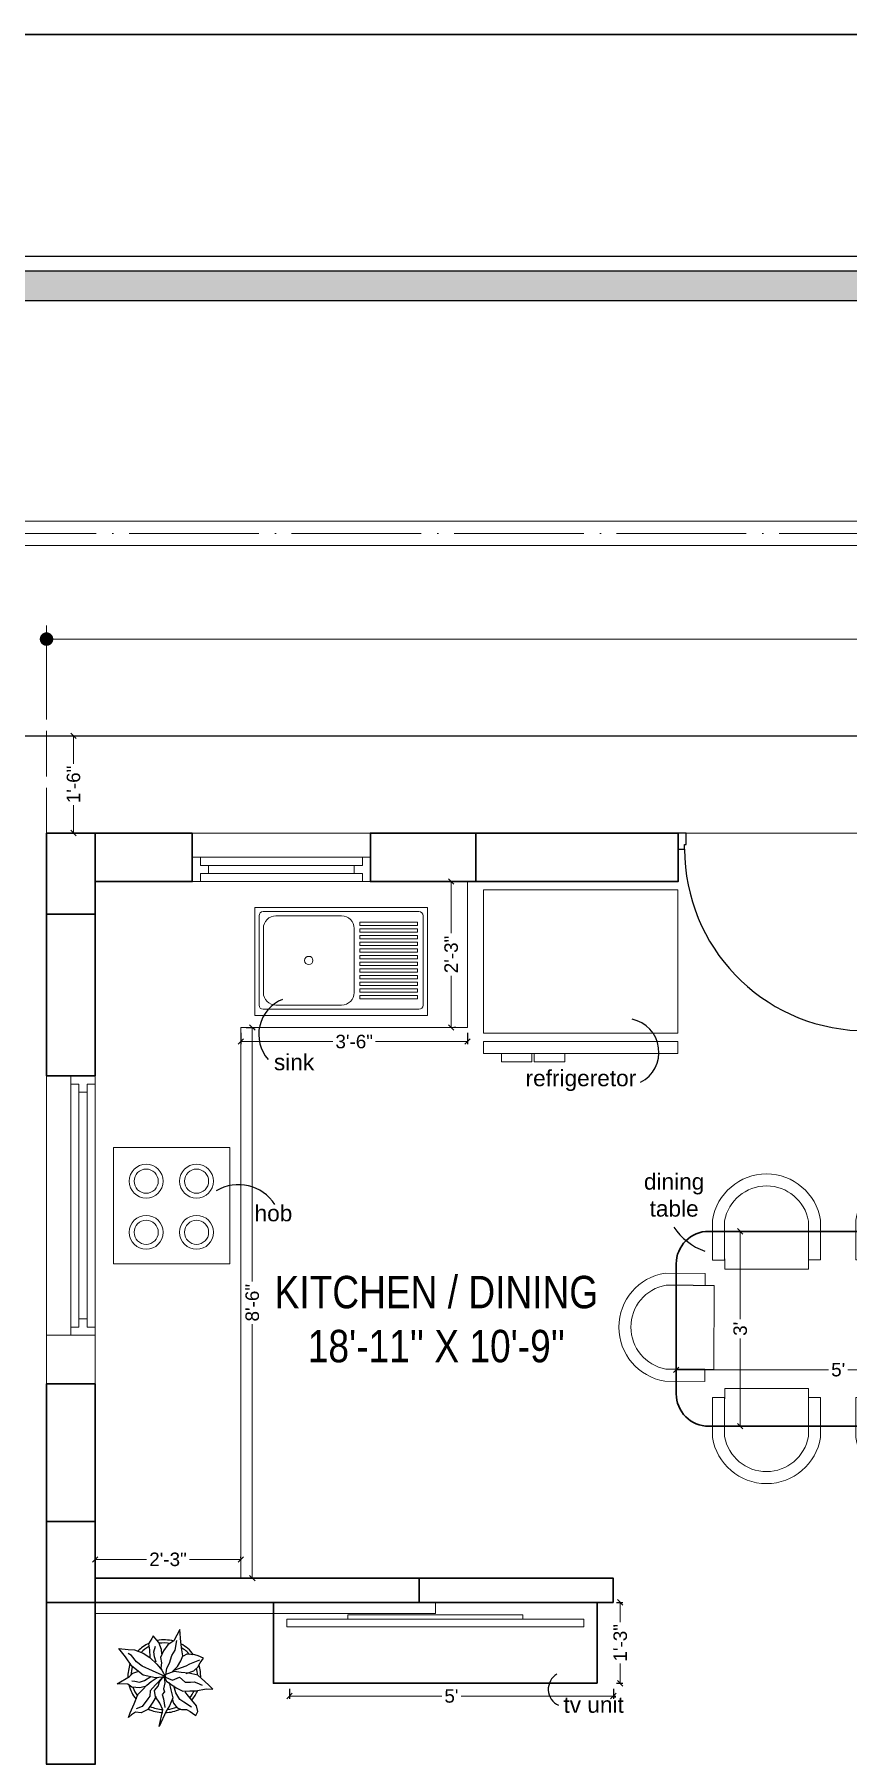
# Model space of a CAD drawing. Header units: millimetres. Extents: x 56222 to 154462, y -172610 to -121287.
# Drawn here: x 152030.9 to 152181.6, y -171600.9 to -171282.1 of the extents above; entities that cross this region are included whole.
import ezdxf

# ---------------------------------------------------------------- set-up
doc = ezdxf.new("R2010")
doc.units = ezdxf.units.MM
doc.header["$MEASUREMENT"] = 0
doc.header["$PDMODE"] = 35
doc.linetypes.add('ACAD_ISO02W100', pattern=[15, 12, -3])
doc.linetypes.add('ACAD_ISO04W100', pattern=[30, 24, -3, 0, -3])
doc.layers.get('Defpoints').update_dxf_attribs({"color": 220})
for name, color, linetype in [('AR DOOR', 40, 'Continuous'), ('AR ELE-5', 134, 'Continuous'), ('GROUND FLOOR  ( Text )', 251, 'Continuous'), ('str coll', 6, 'Continuous')]:
    doc.layers.add(name, color=color, linetype=linetype)
for name, color, linetype, lineweight in [('CENTERLINE ( COLUMN ) ~ DIM', 7, 'Continuous', 9), ('COLUMN', 1, 'Continuous', 30), ('dim05', 1, 'Continuous', 13), ('FURNITURE', 34, 'Continuous', 9), ('GROUND FLOOR', 7, 'Continuous', 9), ('GROUND FLOOR  ( PLINE )', 251, 'Continuous', 30), ('GROUND FLOOR ( DW_RAIL )', 7, 'Continuous', 9), ('Labelling', 1, 'Continuous', 25), ('NAME PLATE', 7, 'Continuous', 25), ('wall', 7, 'Continuous', 30)]:
    doc.layers.add(name, color=color, linetype=linetype, lineweight=lineweight)
doc.layers.add('XX~SLAB ( PLINE )', color=251, linetype='Continuous', plot=False)
doc.styles.add('Arial', font='arial.ttf')
doc.styles.add('Cn BT~6', font='swissc.ttf', dxfattribs={"height": 6})
doc.styles.add("Cn_BT_0'-0", font='swissc.ttf')
doc.styles.get("Standard").update_dxf_attribs({"font": 'arial.ttf', "height": 6})
doc.styles.add('style4', font='ARIALN.TTF')
doc.dimstyles.new('Cn BT~6', dxfattribs={"dimtxt": 0.18, "dimasz": 2.5, "dimexe": 2.5, "dimexo": 0, "dimgap": 0.09, "dimtad": 0, "dimdec": 3, "dimzin": 3, "dimdsep": 46, "dimlunit": 4, "dimtxsty": 'Cn BT~6', "dimblk": 'DOT', "dimcen": 0.09, "dimdle": 2, "dimclrd": 250, "dimclre": 250, "dimclrt": 5, "dimadec": 0, "dimazin": 0, "dimtfac": 0.75, "dimtdec": 3, "dimtofl": 0, "dimtmove": 0, "dimatfit": 3, "dimfxl": 1, "dimtolj": 1, "dimtzin": 0, "dimlwd": 15, "dimlwe": 15, "dimarcsym": 0})
doc.dimstyles.new('ISO-25', dxfattribs={"dimtxt": 2.5, "dimasz": 1, "dimexe": 0.5, "dimexo": 1, "dimtad": 0, "dimdec": 1, "dimlunit": 4, "dimtxsty": 'Standard', "dimblk": 'OBLIQUE', "dimcen": 2.5, "dimclrd": 1, "dimclre": 1, "dimclrt": 5, "dimadec": 0, "dimazin": 0, "dimtfac": 1, "dimtdec": 1, "dimtmove": 0, "dimatfit": 3, "dimfxl": 1, "dimlwd": -1, "dimarcsym": 0})

# ---------------------------------------------------------------- blocks, each defined once
blk = doc.blocks.new('_Dot')
at = {"color": 0, "linetype": 'ByBlock', "lineweight": -2}
blk.add_line((-0.5, 0), (-1, 0), dxfattribs=at)
at = {"color": 0, "linetype": 'ByBlock', "const_width": 0.5}
blk.add_lwpolyline([(-0.25, 0, 1), (0.25, 0, 1)], format="xyb", close=True, dxfattribs=at)
blk = doc.blocks.new('*D266')
at = {"layer": 'CENTERLINE ( COLUMN ) ~ DIM', "color": 250, "lineweight": 15, "transparency": 16777216}
for p, q in [((152033.19, -171406.04), (152033.19, -171391.62)), ((152438.19, -171406.04), (152438.19, -171391.62)), ((152035.69, -171394.12), (152226.85, -171394.12)), ((152435.69, -171394.12), (152244.54, -171394.12))]:
    blk.add_line(p, q, dxfattribs=at)
at = {"layer": 'Defpoints', "color": 0, "transparency": 16777216}
for p in [(152438.19, -171394.12), (152033.19, -171406.04), (152438.19, -171406.04)]:
    blk.add_point(p, dxfattribs=at)
at = {"layer": 'CENTERLINE ( COLUMN ) ~ DIM', "color": 250, "lineweight": 15, "transparency": 16777216, "xscale": 2.5, "yscale": 2.5, "zscale": 2.5, "rotation": 180}
blk.add_blockref('_Dot', (152033.19, -171394.12), dxfattribs=at)
at = {"layer": 'CENTERLINE ( COLUMN ) ~ DIM', "color": 250, "lineweight": 15, "transparency": 16777216, "xscale": 2.5, "yscale": 2.5, "zscale": 2.5}
blk.add_blockref('_Dot', (152438.19, -171394.12), dxfattribs=at)
at = {"layer": 'CENTERLINE ( COLUMN ) ~ DIM', "color": 5, "transparency": 16777216, "insert": (152235.69, -171394.12), "char_height": 6, "attachment_point": 5, "style": 'Cn BT~6'}
blk.add_mtext('\\A1;33\'-9"', dxfattribs=at)
blk = doc.blocks.new('_Oblique')
at = {"layer": 'wall', "color": 0, "lineweight": -2}
blk.add_line((-0.5, -0.5), (0.5, 0.5), dxfattribs=at)
blk = doc.blocks.new('*D267')
at = {"layer": 'Defpoints', "color": 0, "transparency": 16777216}
for p in [(152033.19, -171412.04), (152033.19, -171430.04), (152038.19, -171430.04)]:
    blk.add_point(p, dxfattribs=at)
at = {"layer": 'dim05', "color": 1, "linetype": 'Continuous', "lineweight": -2, "transparency": 16777216}
for p, q in [((152034.19, -171412.04), (152038.69, -171412.04)), ((152034.19, -171430.04), (152038.69, -171430.04))]:
    blk.add_line(p, q, dxfattribs=at)
at = {"layer": 'dim05', "color": 1, "linetype": 'Continuous', "transparency": 16777216}
for p, q in [((152038.19, -171412.04), (152038.19, -171417.21)), ((152038.19, -171430.04), (152038.19, -171424.87))]:
    blk.add_line(p, q, dxfattribs=at)
at = {"layer": 'dim05', "color": 1, "transparency": 16777216}
for p, rotation in [((152038.19, -171412.04), 90), ((152038.19, -171430.04), 270)]:
    blk.add_blockref('_Oblique', p, dxfattribs=dict(at, rotation=rotation))
at = {"layer": 'dim05', "color": 5, "lineweight": 25, "transparency": 16777216, "insert": (152038.19, -171421.04), "char_height": 2.5, "attachment_point": 5, "rotation": 90, "style": 'Arial'}
blk.add_mtext('1\'-6"', dxfattribs=at)
blk = doc.blocks.new('LAYOUT FILE')
at = {"layer": 'NAME PLATE', "true_color": 0xd39e00}
h = blk.add_hatch(color=42, dxfattribs=at)
h.paths.add_polyline_path([(3346889.83, -513806.18), (3346889.83, -514260.7), (3347535.56, -514260.7), (3347535.56, -513806.18)])
h.paths.add_polyline_path([(3346894.36, -513810.71), (3347531.03, -513810.71), (3347531.03, -514256.17), (3346894.36, -514256.17)], flags=16)
at = {"layer": 'NAME PLATE', "color": 42, "true_color": 0xd39e00}
for points in [[(3346887.56, -513803.91), (3347537.83, -513803.91), (3347537.83, -514262.96), (3346887.56, -514262.96)], [(3346889.83, -513806.18), (3347535.56, -513806.18), (3347535.56, -514260.7), (3346889.83, -514260.7)], [(3346894.36, -513810.71), (3347531.03, -513810.71), (3347531.03, -514256.17), (3346894.36, -514256.17)]]:
    blk.add_lwpolyline(points, close=True, dxfattribs=at)
blk = doc.blocks.new('sf sfs')
at = {"layer": 'FURNITURE'}
blk.add_line((3348685.97, -514612.12), (3348664.42, -514612.12), dxfattribs=at)
blk.add_lwpolyline([(3348664.42, -514612.12), (3348664.42, -514590.57), (3348685.97, -514590.57), (3348685.97, -514612.12)], dxfattribs=at)
for centre, radius in [((3348670.49, -514596.83), 3.14), ((3348679.82, -514596.83), 3.14), ((3348670.49, -514596.83), 2.24), ((3348679.82, -514596.83), 2.24), ((3348670.49, -514606.3), 3.14), ((3348679.82, -514606.3), 3.14), ((3348670.49, -514606.3), 2.24), ((3348679.82, -514606.3), 2.24)]:
    blk.add_circle(centre, radius, dxfattribs=at)
blk = doc.blocks.new('*U167')
for points in [[(-1160, 0), (-1120, 0), (-1120, 30), (-1110, 30), (-1110, 100), (-1160, 100)], [(0, 0), (0, -1120), (-30, -1120), (-30, 0)], [(40, 0), (0, 0), (0, 30), (-10, 30), (-10, 100), (40, 100)]]:
    blk.add_lwpolyline(points, close=True)
at = {"layer": 'AR ELE-5', "linetype": 'ByBlock', "ltscale": 15}
blk.add_arc((2, 1), 1122, 180.0347, 267.627, dxfattribs=at)
blk = doc.blocks.new('*D274')
at = {"layer": 'Defpoints', "color": 0, "transparency": 16777216}
for p in [(152078.19, -171587.54), (152138.19, -171587.54), (152138.19, -171589.89)]:
    blk.add_point(p, dxfattribs=at)
at = {"layer": 'dim05', "color": 1, "linetype": 'Continuous', "lineweight": -2, "transparency": 16777216}
for p, q in [((152078.19, -171588.54), (152078.19, -171590.39)), ((152138.19, -171588.54), (152138.19, -171590.39))]:
    blk.add_line(p, q, dxfattribs=at)
at = {"layer": 'dim05', "color": 1, "linetype": 'Continuous', "transparency": 16777216}
for p, q in [((152078.19, -171589.89), (152106.42, -171589.89)), ((152138.19, -171589.89), (152109.97, -171589.89))]:
    blk.add_line(p, q, dxfattribs=at)
at = {"layer": 'dim05', "color": 1, "transparency": 16777216, "rotation": 180}
blk.add_blockref('_Oblique', (152078.19, -171589.89), dxfattribs=at)
at = {"layer": 'dim05', "color": 1, "transparency": 16777216}
blk.add_blockref('_Oblique', (152138.19, -171589.89), dxfattribs=at)
at = {"layer": 'dim05', "color": 5, "lineweight": 25, "transparency": 16777216, "insert": (152108.19, -171589.89), "char_height": 2.5, "attachment_point": 5, "style": 'Arial'}
blk.add_mtext("5'", dxfattribs=at)
blk = doc.blocks.new('*D275')
at = {"layer": 'Defpoints', "color": 0, "transparency": 16777216}
for p in [(152137.8, -171572.54), (152139.47, -171572.54), (152137.8, -171587.54)]:
    blk.add_point(p, dxfattribs=at)
at = {"layer": 'dim05', "color": 1, "linetype": 'Continuous', "lineweight": -2, "transparency": 16777216}
for p, q in [((152138.8, -171572.54), (152139.97, -171572.54)), ((152138.8, -171587.54), (152139.97, -171587.54))]:
    blk.add_line(p, q, dxfattribs=at)
at = {"layer": 'dim05', "color": 1, "linetype": 'Continuous', "transparency": 16777216}
for p, q in [((152139.47, -171572.54), (152139.47, -171576.21)), ((152139.47, -171587.54), (152139.47, -171583.87))]:
    blk.add_line(p, q, dxfattribs=at)
at = {"layer": 'dim05', "color": 1, "transparency": 16777216}
for p, rotation in [((152139.47, -171572.54), 90), ((152139.47, -171587.54), 270)]:
    blk.add_blockref('_Oblique', p, dxfattribs=dict(at, rotation=rotation))
at = {"layer": 'dim05', "color": 5, "lineweight": 25, "transparency": 16777216, "insert": (152139.47, -171580.04), "char_height": 2.5, "attachment_point": 5, "rotation": 90, "style": 'Arial'}
blk.add_mtext('1\'-3"', dxfattribs=at)
blk = doc.blocks.new('SD DSD')
at = {"layer": 'FURNITURE'}
for p, q in [((3348486.7, -514623.32), (3348486.68, -514619.42)), ((3348502.23, -514619.34), (3348502.25, -514623.25)), ((3348483.69, -514625.26), (3348479.79, -514625.25)), ((3348483.69, -514625.26), (3348483.66, -514640.81)), ((3348486.7, -514623.32), (3348502.25, -514623.25)), ((3348505.76, -514625.26), (3348509.66, -514625.25)), ((3348505.76, -514625.26), (3348505.79, -514640.81)), ((3348479.75, -514640.8), (3348483.66, -514640.81)), ((3348509.7, -514640.8), (3348505.79, -514640.81)), ((3348479.75, -514651.77), (3348483.66, -514651.76)), ((3348483.69, -514667.31), (3348483.66, -514651.76)), ((3348505.76, -514667.31), (3348505.79, -514651.76)), ((3348509.7, -514651.77), (3348505.79, -514651.76)), ((3348483.69, -514667.31), (3348479.79, -514667.32)), ((3348505.76, -514667.31), (3348509.66, -514667.32)), ((3348486.7, -514669.25), (3348486.68, -514673.16)), ((3348486.7, -514669.25), (3348502.25, -514669.32)), ((3348502.23, -514673.23), (3348502.25, -514669.32))]:
    blk.add_line(p, q, dxfattribs=at)
at = {"layer": 'FURNITURE', "flags": 128}
for points in [[(3348502.23, -514621.56), (3348504.46, -514621.55), (3348504.42, -514614.17, 0.853613), (3348484.42, -514614.22), (3348484.46, -514621.65), (3348486.68, -514621.64)], [(3348502.22, -514619.34), (3348502.23, -514621.56), (3348502.2, -514614.36, 0.835758), (3348486.65, -514614.39), (3348486.67, -514619.42), (3348486.68, -514621.64)], [(3348481.97, -514640.8), (3348481.97, -514643.02), (3348474.58, -514643.01, -0.853613), (3348474.58, -514623.01), (3348482.01, -514623.02), (3348482.01, -514625.25)], [(3348479.75, -514640.79), (3348481.97, -514640.8), (3348474.77, -514640.78, -0.835758), (3348474.76, -514625.23), (3348479.79, -514625.24), (3348482.01, -514625.25)], [(3348507.48, -514640.8), (3348507.48, -514643.02), (3348514.87, -514643.01, 0.853613), (3348514.87, -514623.01), (3348507.44, -514623.02), (3348507.44, -514625.25)], [(3348509.7, -514640.79), (3348507.48, -514640.8), (3348514.68, -514640.78, 0.835758), (3348514.69, -514625.23), (3348509.66, -514625.24), (3348507.44, -514625.25)], [(3348481.97, -514651.77), (3348481.97, -514649.55), (3348474.58, -514649.57, 0.853613), (3348474.58, -514669.57), (3348482.01, -514669.55), (3348482.01, -514667.32)], [(3348507.48, -514651.77), (3348507.48, -514649.55), (3348514.87, -514649.57, -0.853613), (3348514.87, -514669.57), (3348507.44, -514669.55), (3348507.44, -514667.32)], [(3348479.75, -514651.78), (3348481.97, -514651.77), (3348474.77, -514651.79, 0.835758), (3348474.76, -514667.34), (3348479.79, -514667.33), (3348482.01, -514667.33)], [(3348509.7, -514651.78), (3348507.48, -514651.77), (3348514.68, -514651.79, -0.835758), (3348514.69, -514667.34), (3348509.66, -514667.33), (3348507.44, -514667.33)], [(3348502.23, -514671.01), (3348504.46, -514671.02), (3348504.42, -514678.4, -0.853613), (3348484.42, -514678.36), (3348484.46, -514670.92), (3348486.68, -514670.93)], [(3348502.22, -514673.23), (3348502.23, -514671.01), (3348502.2, -514678.21, -0.835758), (3348486.65, -514678.18), (3348486.67, -514673.16), (3348486.68, -514670.93)]]:
    blk.add_lwpolyline(points, format="xyb", dxfattribs=at)
at = {"layer": 'FURNITURE', "lineweight": 30}
blk.add_lwpolyline([(3348506.78, -514676.29), (3348482.68, -514676.29, -0.414214), (3348476.68, -514670.29), (3348476.68, -514622.29, -0.414214), (3348482.68, -514616.29), (3348506.78, -514616.29, -0.414214), (3348512.78, -514622.29), (3348512.78, -514670.29, -0.414214)], format="xyb", close=True, dxfattribs=at)
blk = doc.blocks.new('SED S')
at = {"layer": 'FURNITURE', "elevation": -0.07}
for points in [[(3340618.66, -514630.85), (3340618.66, -514633.06), (3340654.66, -514633.06), (3340654.66, -514630.85)], [(3340618.66, -514634.61), (3340618.66, -514661.17), (3340654.66, -514661.17), (3340654.66, -514634.61)]]:
    blk.add_lwpolyline(points, close=True, dxfattribs=at)
at = {"layer": 'FURNITURE', "elevation": -0.07, "flags": 128}
for points in [[(3340639.61, -514630.85), (3340639.61, -514629.27), (3340645.24, -514629.27), (3340645.24, -514630.85)], [(3340645.71, -514630.85), (3340645.71, -514629.27), (3340651.34, -514629.27), (3340651.34, -514630.85)]]:
    blk.add_lwpolyline(points, dxfattribs=at)
blk = doc.blocks.new('ARPLS010')
at = {"linetype": 'ByBlock'}
for p, q in [((-0.248, 0.54), (-0.278, 0.467)), ((-0.182, 0.493), (-0.248, 0.54)), ((-0.222, 0.484), (-0.164, 0.347)), ((-0.125, 0.459), (-0.182, 0.493)), ((0.121, 0.605), (-0.013, 0.459)), ((0.091, 0.447), (0.125, 0.522)), ((0.179, 0.666), (0.121, 0.605)), ((0.174, 0.573), (0.179, 0.666)), ((0.2, 0.432), (0.174, 0.573)), ((-0.362, 0.24), (-0.469, 0.226)), ((-0.278, 0.254), (-0.362, 0.24)), ((-0.295, 0.42), (-0.302, 0.309)), ((-0.302, 0.309), (-0.276, 0.258)), ((-0.278, 0.467), (-0.295, 0.42)), ((-0.21, 0.227), (-0.278, 0.254)), ((-0.164, 0.347), (-0.139, 0.295)), ((-0.139, 0.295), (-0.08, 0.131)), ((-0.072, 0.404), (-0.125, 0.459)), ((-0.038, 0.302), (-0.072, 0.404)), ((-0.044, 0.336), (-0.049, 0.232)), ((-0.013, 0.459), (-0.044, 0.336)), ((0.015, 0.209), (0.08, 0.288)), ((0.077, 0.412), (0.091, 0.447)), ((0.082, 0.358), (0.077, 0.412)), ((0.08, 0.288), (0.082, 0.358)), ((0.16, 0.165), (0.204, 0.254)), ((0.203, 0.352), (0.2, 0.432)), ((0.204, 0.254), (0.203, 0.352)), ((0.252, 0.313), (0.216, 0.287)), ((0.33, 0.38), (0.252, 0.313)), ((0.356, 0.269), (0.318, 0.213)), ((0.409, 0.44), (0.33, 0.38)), ((0.425, 0.373), (0.356, 0.269)), ((0.484, 0.459), (0.409, 0.44)), ((0.459, 0.303), (0.485, 0.354)), ((0.459, 0.236), (0.459, 0.303)), ((0.542, 0.434), (0.484, 0.459)), ((0.485, 0.354), (0.533, 0.42)), ((0.533, 0.42), (0.542, 0.434)), ((-0.469, 0.226), (-0.643, 0.216)), ((-0.643, 0.216), (-0.485, 0.134)), ((-0.359, 0.148), (-0.49, 0.172)), ((-0.485, 0.134), (-0.433, 0.051)), ((-0.433, 0.051), (-0.349, -0.011)), ((-0.287, 0.106), (-0.359, 0.148)), ((-0.18, 0.073), (-0.287, 0.106)), ((-0.132, 0.18), (-0.21, 0.227)), ((-0.111, 0.036), (-0.18, 0.073)), ((-0.063, 0.111), (-0.132, 0.18)), ((-0.013, 0.022), (-0.111, 0.036)), ((-0.084, -0.034), (0.007, 0.018)), ((0.003, 0.011), (-0.076, -0.16)), ((-0.049, 0.232), (-0.065, 0.135)), ((-0.065, 0.135), (-0.024, 0.018)), ((-0.024, 0.018), (0.009, 0.005)), ((0.006, -0.002), (0.068, 0.032)), ((0.007, 0.018), (0.02, -0.121)), ((0.009, 0.005), (0.056, 0.114)), ((0.056, 0.114), (0.015, 0.209)), ((0.017, -0.002), (0.091, 0.009)), ((0.068, 0.032), (0.16, 0.165)), ((0.088, 0.065), (0.187, 0.091)), ((0.091, 0.009), (0.173, -0.011)), ((0.227, 0.157), (0.132, 0.131)), ((0.173, -0.011), (0.212, 0.004)), ((0.187, 0.091), (0.297, 0.116)), ((0.212, 0.004), (0.252, -0.03)), ((0.318, 0.213), (0.227, 0.157)), ((0.297, 0.116), (0.408, 0.071)), ((0.309, 0.109), (0.368, 0.128)), ((0.309, -0.01), (0.43, 0.006)), ((0.368, 0.128), (0.432, 0.176)), ((0.408, 0.071), (0.482, 0.024)), ((0.432, 0.176), (0.459, 0.236)), ((0.482, 0.024), (0.689, -0.072)), ((-0.464, -0.073), (-0.558, -0.152)), ((-0.558, -0.152), (-0.517, -0.172)), ((-0.517, -0.172), (-0.447, -0.216)), ((-0.366, -0.036), (-0.464, -0.073)), ((-0.447, -0.216), (-0.363, -0.202)), ((-0.336, -0.142), (-0.413, -0.121)), ((-0.306, -0.033), (-0.366, -0.036)), ((-0.363, -0.202), (-0.263, -0.2)), ((-0.349, -0.011), (-0.256, -0.05)), ((-0.269, -0.135), (-0.336, -0.142)), ((-0.318, -0.29), (-0.259, -0.2)), ((-0.193, -0.113), (-0.269, -0.135)), ((-0.259, -0.2), (-0.168, -0.1)), ((-0.256, -0.05), (-0.185, -0.038)), ((-0.185, -0.038), (-0.114, -0.046)), ((-0.168, -0.1), (-0.084, -0.034)), ((-0.076, -0.16), (-0.138, -0.304)), ((-0.114, -0.046), (-0.093, -0.036)), ((0.02, -0.121), (-0.017, -0.291)), ((0.059, -0.27), (0.005, -0.185)), ((0.01, -0.014), (0.017, -0.002)), ((0.078, -0.064), (0.01, -0.014)), ((0.016, -0.023), (0.116, -0.122)), ((0.07, -0.179), (0.018, -0.1)), ((0.121, -0.239), (0.07, -0.179)), ((0.138, -0.083), (0.078, -0.064)), ((0.116, -0.122), (0.201, -0.195)), ((0.197, -0.135), (0.138, -0.083)), ((0.283, -0.123), (0.197, -0.135)), ((0.201, -0.195), (0.272, -0.198)), ((0.252, -0.03), (0.309, -0.01)), ((0.272, -0.198), (0.311, -0.225)), ((0.277, -0.114), (0.357, -0.156)), ((0.37, -0.064), (0.283, -0.123)), ((0.311, -0.225), (0.415, -0.304)), ((0.357, -0.156), (0.455, -0.226)), ((0.462, -0.021), (0.37, -0.064)), ((0.455, -0.226), (0.503, -0.317)), ((0.689, -0.072), (0.462, -0.021)), ((-0.368, -0.496), (-0.363, -0.408)), ((-0.363, -0.408), (-0.318, -0.29)), ((-0.287, -0.45), (-0.314, -0.498)), ((-0.199, -0.38), (-0.287, -0.45)), ((-0.141, -0.446), (-0.269, -0.533)), ((-0.138, -0.304), (-0.199, -0.38)), ((-0.017, -0.291), (-0.141, -0.446)), ((-0.042, -0.432), (-0.071, -0.352)), ((0.002, -0.48), (-0.042, -0.432)), ((0.08, -0.342), (0.059, -0.27)), ((0.064, -0.446), (0.066, -0.407)), ((0.066, -0.407), (0.08, -0.342)), ((0.15, -0.445), (0.106, -0.5)), ((0.184, -0.299), (0.121, -0.239)), ((0.141, -0.261), (0.16, -0.336)), ((0.16, -0.336), (0.15, -0.445)), ((0.252, -0.362), (0.184, -0.299)), ((0.376, -0.416), (0.252, -0.362)), ((0.502, -0.472), (0.376, -0.416)), ((0.415, -0.304), (0.447, -0.388)), ((0.503, -0.317), (0.494, -0.398)), ((0.494, -0.398), (0.528, -0.452)), ((0.567, -0.494), (0.502, -0.472)), ((0.528, -0.452), (0.567, -0.494)), ((-0.382, -0.625), (-0.368, -0.496)), ((-0.269, -0.533), (-0.382, -0.625)), ((0.104, -0.646), (0.002, -0.48)), ((0.106, -0.5), (0.104, -0.646))]:
    blk.add_line(p, q, dxfattribs=at)
for radius, start, end in [(0.5, 87.2367, 107.9154), (0.5, 126.2799, 152.7042), (0.458, 130.7647, 148.9789), (0.458, 91.6596, 104.0784), (0.5, 49.0791, 67.0324), (0.458, 49.8461, 63.9764), (0.5, 164.9216, 191.0302), (0.458, 169.9629, 188.6517), (0.458, 5.0517, 21.9108), (0.5, 1.3782, 25.7565), (0.5, 205.1623, 226.3204), (0.458, 207.232, 224.0819), (0.458, 334.5625, 357.1532), (0.5, 333.6991, 357.5577), (0.5, 249.553, 272.4234), (0.458, 252.8522, 267.711), (0.5, 283.5324, 308.8712), (0.458, 289.266, 306.1107)]:
    blk.add_arc((0, 0), radius, start, end, dxfattribs=at)
blk = doc.blocks.new('*D411')
at = {"layer": 'Defpoints', "color": 0, "transparency": 16777216}
for p in [(152209.84, -171529.45), (152149.84, -171533.92), (152209.84, -171533.92)]:
    blk.add_point(p, dxfattribs=at)
at = {"layer": 'dim05', "color": 1, "linetype": 'Continuous', "lineweight": -2, "transparency": 16777216}
for p, q in [((152149.84, -171532.92), (152149.84, -171528.95)), ((152209.84, -171532.92), (152209.84, -171528.95))]:
    blk.add_line(p, q, dxfattribs=at)
at = {"layer": 'dim05', "color": 1, "linetype": 'Continuous', "transparency": 16777216}
for p, q in [((152149.84, -171529.45), (152178.06, -171529.45)), ((152209.84, -171529.45), (152181.62, -171529.45))]:
    blk.add_line(p, q, dxfattribs=at)
at = {"layer": 'dim05', "color": 1, "transparency": 16777216, "rotation": 180}
blk.add_blockref('_Oblique', (152149.84, -171529.45), dxfattribs=at)
at = {"layer": 'dim05', "color": 1, "transparency": 16777216}
blk.add_blockref('_Oblique', (152209.84, -171529.45), dxfattribs=at)
at = {"layer": 'dim05', "color": 5, "lineweight": 25, "transparency": 16777216, "insert": (152179.84, -171529.45), "char_height": 2.5, "attachment_point": 5, "style": 'Arial'}
blk.add_mtext("5'", dxfattribs=at)
blk = doc.blocks.new('*D412')
at = {"layer": 'Defpoints', "color": 0, "transparency": 16777216}
for p in [(152161.43, -171503.82), (152161.69, -171503.82), (152161.43, -171539.92)]:
    blk.add_point(p, dxfattribs=at)
at = {"layer": 'dim05', "color": 1, "linetype": 'Continuous', "transparency": 16777216}
for p, q in [((152161.69, -171503.82), (152161.69, -171520.09)), ((152161.69, -171539.92), (152161.69, -171523.64))]:
    blk.add_line(p, q, dxfattribs=at)
at = {"layer": 'dim05', "color": 1, "linetype": 'Continuous', "lineweight": -2, "transparency": 16777216}
for p, q in [((152162.43, -171503.82), (152162.19, -171503.82)), ((152162.43, -171539.92), (152162.19, -171539.92))]:
    blk.add_line(p, q, dxfattribs=at)
at = {"layer": 'dim05', "color": 1, "transparency": 16777216}
for p, rotation in [((152161.69, -171503.82), 90), ((152161.69, -171539.92), 270)]:
    blk.add_blockref('_Oblique', p, dxfattribs=dict(at, rotation=rotation))
at = {"layer": 'dim05', "color": 5, "lineweight": 25, "transparency": 16777216, "insert": (152161.69, -171521.87), "char_height": 2.5, "attachment_point": 5, "rotation": 90, "style": 'Arial'}
blk.add_mtext("3'", dxfattribs=at)
blk = doc.blocks.new('*D413')
at = {"layer": 'Defpoints', "color": 0, "transparency": 16777216}
for p in [(152069.19, -171466.04), (152111.17, -171466.04), (152111.17, -171468.68)]:
    blk.add_point(p, dxfattribs=at)
at = {"layer": 'dim05', "color": 1, "linetype": 'Continuous', "lineweight": -2, "transparency": 16777216}
for p, q in [((152069.19, -171467.04), (152069.19, -171469.18)), ((152111.17, -171467.04), (152111.17, -171469.18))]:
    blk.add_line(p, q, dxfattribs=at)
at = {"layer": 'dim05', "color": 1, "linetype": 'Continuous', "transparency": 16777216}
for p, q in [((152069.19, -171468.68), (152086.23, -171468.68)), ((152111.17, -171468.68), (152094.13, -171468.68))]:
    blk.add_line(p, q, dxfattribs=at)
at = {"layer": 'dim05', "color": 1, "transparency": 16777216, "rotation": 180}
blk.add_blockref('_Oblique', (152069.19, -171468.68), dxfattribs=at)
at = {"layer": 'dim05', "color": 1, "transparency": 16777216}
blk.add_blockref('_Oblique', (152111.17, -171468.68), dxfattribs=at)
at = {"layer": 'dim05', "color": 5, "lineweight": 25, "transparency": 16777216, "insert": (152090.18, -171468.68), "char_height": 2.5, "attachment_point": 5, "style": 'Arial'}
blk.add_mtext('3\'-6"', dxfattribs=at)
blk = doc.blocks.new('*D414')
at = {"layer": 'Defpoints', "color": 0, "transparency": 16777216}
for p in [(152069.19, -171466.04), (152069.19, -171568.04), (152071.31, -171568.04)]:
    blk.add_point(p, dxfattribs=at)
at = {"layer": 'dim05', "color": 1, "linetype": 'Continuous', "lineweight": -2, "transparency": 16777216}
for p, q in [((152070.19, -171466.04), (152071.81, -171466.04)), ((152070.19, -171568.04), (152071.81, -171568.04))]:
    blk.add_line(p, q, dxfattribs=at)
at = {"layer": 'dim05', "color": 1, "linetype": 'Continuous', "transparency": 16777216}
for p, q in [((152071.31, -171466.04), (152071.31, -171513.09)), ((152071.31, -171568.04), (152071.31, -171520.99))]:
    blk.add_line(p, q, dxfattribs=at)
at = {"layer": 'dim05', "color": 1, "transparency": 16777216}
for p, rotation in [((152071.31, -171466.04), 90), ((152071.31, -171568.04), 270)]:
    blk.add_blockref('_Oblique', p, dxfattribs=dict(at, rotation=rotation))
at = {"layer": 'dim05', "color": 5, "lineweight": 25, "transparency": 16777216, "insert": (152071.31, -171517.04), "char_height": 2.5, "attachment_point": 5, "rotation": 90, "style": 'Arial'}
blk.add_mtext('8\'-6"', dxfattribs=at)
blk = doc.blocks.new('*D415')
at = {"layer": 'Defpoints', "color": 0, "transparency": 16777216}
for p in [(152042.19, -171563.54), (152069.19, -171564.59), (152069.19, -171565.37)]:
    blk.add_point(p, dxfattribs=at)
at = {"layer": 'dim05', "color": 1, "linetype": 'Continuous', "lineweight": -2, "transparency": 16777216}
for p, q in [((152069.19, -171564.37), (152069.19, -171564.09)), ((152042.19, -171564.54), (152042.19, -171565.09))]:
    blk.add_line(p, q, dxfattribs=at)
at = {"layer": 'dim05', "color": 1, "linetype": 'Continuous', "transparency": 16777216}
for p, q in [((152042.19, -171564.59), (152051.73, -171564.59)), ((152069.19, -171564.59), (152059.66, -171564.59))]:
    blk.add_line(p, q, dxfattribs=at)
at = {"layer": 'dim05', "color": 1, "transparency": 16777216, "rotation": 180}
blk.add_blockref('_Oblique', (152042.19, -171564.59), dxfattribs=at)
at = {"layer": 'dim05', "color": 1, "transparency": 16777216}
blk.add_blockref('_Oblique', (152069.19, -171564.59), dxfattribs=at)
at = {"layer": 'dim05', "color": 5, "lineweight": 25, "transparency": 16777216, "insert": (152055.69, -171564.59), "char_height": 2.5, "attachment_point": 5, "style": 'Arial'}
blk.add_mtext('2\'-3"', dxfattribs=at)
blk = doc.blocks.new('*D416')
at = {"layer": 'Defpoints', "color": 0, "transparency": 16777216}
for p in [(152107.22, -171439.04), (152108.15, -171439.04), (152108.02, -171466.04)]:
    blk.add_point(p, dxfattribs=at)
at = {"layer": 'dim05', "color": 1, "linetype": 'Continuous', "transparency": 16777216}
for p, q in [((152108.15, -171439.04), (152108.15, -171448.57)), ((152108.15, -171466.04), (152108.15, -171456.51))]:
    blk.add_line(p, q, dxfattribs=at)
at = {"layer": 'dim05', "color": 1, "linetype": 'Continuous', "lineweight": -2, "transparency": 16777216}
for p, q in [((152108.22, -171439.04), (152108.65, -171439.04)), ((152109.02, -171466.04), (152108.65, -171466.04))]:
    blk.add_line(p, q, dxfattribs=at)
at = {"layer": 'dim05', "color": 1, "transparency": 16777216}
for p, rotation in [((152108.15, -171439.04), 90), ((152108.15, -171466.04), 270)]:
    blk.add_blockref('_Oblique', p, dxfattribs=dict(at, rotation=rotation))
at = {"layer": 'dim05', "color": 5, "lineweight": 25, "transparency": 16777216, "insert": (152108.15, -171452.54), "char_height": 2.5, "attachment_point": 5, "rotation": 90, "style": 'Arial'}
blk.add_mtext('2\'-3"', dxfattribs=at)

msp = doc.modelspace()

# ---------------------------------------------------------------- linework, layer by layer
at = {"color": 1, "lineweight": 30}
msp.add_lwpolyline([(153612.902, -171282.1183), (151823.5739, -171282.1183), (151823.5739, -171934.5122), (153612.902, -171934.5122)], close=True, dxfattribs=at)
at = {"lineweight": 9}
for points in [[(152132.7146, -171577.0811), (152132.7146, -171575.6344), (152077.7146, -171575.6344), (152077.7146, -171577.0811)], [(152121.433, -171575.6344), (152121.433, -171574.8684), (152088.9961, -171574.8684), (152088.9961, -171575.6344)]]:
    msp.add_lwpolyline(points, close=True, dxfattribs=at)
at = {"layer": 'COLUMN'}
for points in [[(152033.1942, -171430.0405), (152042.1942, -171430.0405), (152042.1942, -171445.0405), (152033.1942, -171445.0405)], [(152033.1942, -171557.5405), (152042.1942, -171557.5405), (152042.1942, -171572.5405), (152033.1942, -171572.5405)]]:
    msp.add_lwpolyline(points, close=True, dxfattribs=at)
at = {"layer": 'FURNITURE'}
for p, q in [((152111.1678, -171439.0405), (152111.1678, -171466.0405)), ((152072.5531, -171461.9145, -0.0006), (152072.5531, -171445.3735, -0.0006)), ((152073.3277, -171444.5989, -0.0006), (152102.1756, -171444.5989, -0.0006)), ((152075.685, -171445.3735, -0.0006), (152087.8518, -171445.3735, -0.0006)), ((152102.9502, -171445.3735, -0.0006), (152102.9502, -171461.9145, -0.0006)), ((152073.3612, -171459.5907, -0.0006), (152073.3612, -171447.6973, -0.0006)), ((152090.1756, -171447.6973, -0.0006), (152090.1756, -171459.5907, -0.0006)), ((152087.8518, -171461.9145, -0.0006), (152075.685, -171461.9145, -0.0006)), ((152102.1756, -171462.6892, -0.0006), (152073.3277, -171462.6892, -0.0006)), ((152111.1678, -171466.0405), (152069.1942, -171466.0405)), ((152069.1942, -171466.0405), (152069.1942, -171568.0405))]:
    msp.add_line(p, q, dxfattribs=at)
at = {"layer": 'FURNITURE', "elevation": -0.0006}
for points in [[(152071.7684, -171463.8243), (152103.7684, -171463.8243), (152103.7684, -171443.8243), (152071.7684, -171443.8243)], [(152091.1982, -171446.5535), (152101.9276, -171446.5535), (152101.9276, -171447.1405), (152091.1982, -171447.1405)], [(152091.1982, -171447.7893), (152101.9276, -171447.7893), (152101.9276, -171448.3763), (152091.1982, -171448.3763)], [(152091.1982, -171449.0251), (152101.9276, -171449.0251), (152101.9276, -171449.6122), (152091.1982, -171449.6122)], [(152091.1982, -171450.261), (152101.9276, -171450.261), (152101.9276, -171450.848), (152091.1982, -171450.848)], [(152091.1982, -171451.4968), (152101.9276, -171451.4968), (152101.9276, -171452.0838), (152091.1982, -171452.0838)], [(152091.1982, -171452.7326), (152101.9276, -171452.7326), (152101.9276, -171453.3196), (152091.1982, -171453.3196)], [(152091.1982, -171453.9684), (152101.9276, -171453.9684), (152101.9276, -171454.5554), (152091.1982, -171454.5554)], [(152091.1982, -171455.2042), (152101.9276, -171455.2042), (152101.9276, -171455.7913), (152091.1982, -171455.7913)], [(152091.1982, -171456.4401), (152101.9276, -171456.4401), (152101.9276, -171457.0271), (152091.1982, -171457.0271)], [(152091.1982, -171457.6759), (152101.9276, -171457.6759), (152101.9276, -171458.2629), (152091.1982, -171458.2629)], [(152091.1982, -171458.9117), (152101.9276, -171458.9117), (152101.9276, -171459.4987), (152091.1982, -171459.4987)], [(152091.1982, -171460.1475), (152101.9276, -171460.1475), (152101.9276, -171460.7345), (152091.1982, -171460.7345)]]:
    msp.add_lwpolyline(points, close=True, dxfattribs=at)
at = {"layer": 'FURNITURE'}
msp.add_lwpolyline([(152042.1942, -171572.5405), (152105.2146, -171572.5405), (152105.2146, -171574.6225), (152042.1942, -171574.6225)], close=True, dxfattribs=at)
at = {"layer": 'FURNITURE', "lineweight": 30}
msp.add_lwpolyline([(152135.2146, -171587.5405), (152135.2146, -171572.5405), (152075.2146, -171572.5405), (152075.2146, -171587.5405)], close=True, dxfattribs=at)
at = {"layer": 'FURNITURE'}
msp.add_circle((152081.7684, -171453.644, -0.0006), 0.7624, dxfattribs=at)
for centre, radius, start, end in [((152073.3277, -171445.3735, -0.0006), 0.7746, 90, 180), ((152075.685, -171447.6973, -0.0006), 2.3238, 90, 180), ((152087.8518, -171447.6973, -0.0006), 2.3238, 0, 90), ((152102.1756, -171445.3735, -0.0006), 0.7746, 0, 90), ((152073.3277, -171461.9145, -0.0006), 0.7746, 180, 270), ((152075.685, -171459.5907, -0.0006), 2.3238, 180, 270), ((152087.8518, -171459.5907, -0.0006), 2.3238, 270, 0), ((152102.1756, -171461.9145, -0.0006), 0.7746, 270, 0)]:
    msp.add_arc(centre, radius, start, end, dxfattribs=at)
at = {"layer": 'GROUND FLOOR'}
for p, q in [((151933.4442, -171372.2905), (152433.6942, -171372.2905)), ((151937.9442, -171376.7905), (152433.6942, -171376.7905)), ((152033.1942, -171430.0405), (152033.1942, -171722.5405)), ((152433.6942, -171430.0405), (152033.1942, -171430.0405)), ((152060.1942, -171430.0405), (152060.1942, -171439.0405)), ((152093.1942, -171430.0405), (152093.1942, -171439.0405)), ((152150.1942, -171430.0405), (152150.1942, -171439.0405)), ((152042.1942, -171439.0405), (152042.1942, -171559.0405)), ((152150.1942, -171439.0405), (152042.1942, -171439.0405)), ((152042.1942, -171475.0405), (152033.1942, -171475.0405)), ((152042.1942, -171523.0405), (152033.1942, -171523.0405)), ((152042.1942, -171563.5405), (152042.1942, -171722.5405)), ((152138.1348, -171568.0405), (152138.1348, -171572.5405)), ((152138.1348, -171572.5405), (152042.1942, -171572.5405))]:
    msp.add_line(p, q, dxfattribs=at)
at = {"layer": 'GROUND FLOOR', "linetype": 'ACAD_ISO02W100', "ltscale": 0.7}
msp.add_line((152033.1942, -171430.0405), (152033.1942, -171406.0405), dxfattribs=at)
at = {"layer": 'GROUND FLOOR', "color": 1, "linetype": 'ACAD_ISO04W100'}
msp.add_lwpolyline([(152433.6942, -171374.5405), (151935.6942, -171374.5405), (151935.6942, -171837.0405), (152433.6942, -171837.0405)], dxfattribs=at)
at = {"layer": 'GROUND FLOOR', "color": 1, "linetype": 'ACAD_ISO02W100', "ltscale": 0.7}
msp.add_lwpolyline([(152192.1942, -171722.5405), (152192.1942, -171734.5405), (152028.6942, -171734.5405), (152028.6942, -171412.0405), (152433.6942, -171412.0405)], dxfattribs=at)
at = {"layer": 'GROUND FLOOR  ( PLINE )'}
for points in [[(152060.1942, -171430.0405), (152033.1942, -171430.0405), (152033.1942, -171475.0405), (152042.1942, -171475.0405), (152042.1942, -171439.0405), (152060.1942, -171439.0405)], [(152112.6942, -171430.0405), (152093.1942, -171430.0405), (152093.1942, -171439.0405), (152112.6942, -171439.0405)], [(152042.1942, -171572.5405), (152102.1942, -171572.5405), (152102.1942, -171568.0405), (152042.1942, -171568.0405), (152042.1942, -171532.0405), (152033.1942, -171532.0405), (152033.1942, -171602.5405), (152042.1942, -171602.5405)]]:
    msp.add_lwpolyline(points, close=True, dxfattribs=at)
at = {"layer": 'GROUND FLOOR  ( PLINE )', "color": 3}
for points in [[(152112.6942, -171430.0405), (152150.1942, -171430.0405), (152150.1942, -171439.0405), (152112.6942, -171439.0405)], [(152102.1942, -171568.0405), (152138.1348, -171568.0405), (152138.1348, -171572.5405), (152102.1942, -171572.5405)]]:
    msp.add_lwpolyline(points, close=True, dxfattribs=at)
at = {"layer": 'GROUND FLOOR ( DW_RAIL )'}
for points in [[(152093.1942, -171434.5405), (152091.6942, -171434.5405), (152091.6942, -171436.0405), (152090.1942, -171436.0405), (152090.1942, -171437.5405), (152063.1942, -171437.5405), (152063.1942, -171436.0405), (152061.6942, -171436.0405), (152061.6942, -171434.5405), (152060.1942, -171434.5405), (152060.1942, -171439.0405), (152061.6942, -171439.0405), (152061.6942, -171437.5405), (152063.1942, -171437.5405), (152063.1942, -171436.0405), (152090.1942, -171436.0405), (152090.1942, -171437.5405), (152091.6942, -171437.5405), (152091.6942, -171439.0405), (152093.1942, -171439.0405), (152093.1942, -171434.5405), (152060.1942, -171434.5405), (152060.1942, -171439.0405), (152093.1942, -171439.0405)], [(152042.1942, -171523.0405), (152042.1942, -171521.5405), (152040.6942, -171521.5405), (152040.6942, -171520.0405), (152039.1942, -171520.0405), (152039.1942, -171478.0405), (152040.6942, -171478.0405), (152040.6942, -171476.5405), (152042.1942, -171476.5405), (152042.1942, -171475.0405), (152037.6942, -171475.0405), (152037.6942, -171476.5405), (152039.1942, -171476.5405), (152039.1942, -171478.0405), (152040.6942, -171478.0405), (152040.6942, -171520.0405), (152039.1942, -171520.0405), (152039.1942, -171521.5405), (152037.6942, -171521.5405), (152037.6942, -171523.0405), (152042.1942, -171523.0405), (152042.1942, -171475.0405), (152037.6942, -171475.0405), (152037.6942, -171523.0405)]]:
    msp.add_lwpolyline(points, close=True, dxfattribs=at)
at = {"layer": 'Labelling', "color": 1}
for centre, radius, start, end in [((152079.5412, -171467.3751, -0.0006), 7.0408, 112.006729, 221.124), ((152140.3765, -171470.6457, 0.0006), 6.2561, 297.199227, 77.889296), ((152068.7532, -171503.1792, -0.0006), 8.0052, 32.564404, 121.051389), ((152159.249, -171496.2344, -0.0011), 11.9952, 214.532808, 249.851012), ((152129.3714, -171588.6417, -0.0006), 3.242, 120.46022, 245.722297)]:
    msp.add_arc(centre, radius, start, end, dxfattribs=at)
at = {"layer": 'XX~SLAB ( PLINE )'}
msp.add_lwpolyline([(152028.6942, -171412.0405), (152433.6942, -171412.0405), (152433.6942, -171722.5405), (152424.6942, -171722.5405), (152424.6942, -171704.5405), (152339.1942, -171704.5405), (152339.1942, -171722.5405), (152192.1942, -171722.5405), (152192.1942, -171734.5405), (152028.6942, -171734.5405)], close=True, dxfattribs=at)

# ---------------------------------------------------------------- block references
at = {"lineweight": 35, "rotation": 180}
msp.add_blockref('SED S', (3492768.7866, -686101.7078, 0.0698), dxfattribs=at)
at = {"lineweight": 35}
msp.add_blockref('sf sfs', (-3196618.8399, 343102.303), dxfattribs=at)
at = {"xscale": 13.47973786482115, "yscale": 13.47973786482115, "zscale": 13.47973786482115, "rotation": 270.106449045987}
msp.add_blockref('ARPLS010', (152055.0036, -171586.2302), dxfattribs=at)
at = {"layer": 'AR DOOR', "linetype": 'ByBlock', "lineweight": -2, "extrusion": (0, 0, -1), "xscale": -0.02999999999997555, "yscale": 0.02999999999997555, "zscale": -0.02999999999997555}
msp.add_blockref('*U167', (-152184.9942, -171433.0405), dxfattribs=at)
at = {"layer": 'NAME PLATE', "lineweight": 0, "xscale": 1.209046105522275, "yscale": 1.209046105522275, "zscale": 1.209046105522275}
msp.add_blockref('LAYOUT FILE', (-3894673.9776, 449889.4234, 0.1256), dxfattribs=at)
at = {"layer": 'str coll', "lineweight": 35, "rotation": 270}
msp.add_blockref('SD DSD', (666826.1261, 3176972.8575), dxfattribs=at)

# ---------------------------------------------------------------- texts
at = {"layer": 'GROUND FLOOR  ( Text )', "insert": (152105.4078, -171520.1121), "char_height": 6, "attachment_point": 5, "style": "Cn_BT_0'-0"}
msp.add_mtext("KITCHEN / DINING\\P18'-11'' X 10'-9''", dxfattribs=at)
at = {"layer": 'Labelling', "color": 1, "char_height": 3, "width": 33.454272, "attachment_point": 5, "style": 'style4'}
for s, insert in [('\\A1;{\\fArial|b0|i0|c0|p34;sink}', (152079.0447, -171472.4995, -0.0006)), ('\\A1;\\pxql;{\\fArial|b0|i0|c0|p34;refrigeretor }', (152138.6574, -171475.8916, 0.0078)), ('\\A1;{\\fArial|b0|i0|c0|p34;dining \\Ptable}', (152149.4468, -171497.1188, -0.0011)), ('\\A1;{\\fArial|b0|i0|c0|p34;hob}', (152075.2237, -171500.4778, -0.0006)), ('\\A1;{\\fArial|b0|i0|c0|p34;tv unit}', (152134.5389, -171591.5175, -0.0006))]:
    msp.add_mtext(s, dxfattribs=dict(at, insert=insert))

# ---------------------------------------------------------------- dimensions: what is measured, and where the dimension line sits
at = {"layer": 'CENTERLINE ( COLUMN ) ~ DIM'}
dim = msp.add_linear_dim(base=(152438.1942, -171394.1167), p1=(152033.1942, -171406.0405), p2=(152438.1942, -171406.0405), dimstyle='Cn BT~6', dxfattribs=at)
dim.commit()
dim.dimension.update_dxf_attribs({"geometry": '*D266', "text_midpoint": (152235.6942, -171394.1167)})
at = {"layer": 'dim05', "color": 27, "lineweight": 25, "true_color": 0x7d5120}
for base, p1, p2, override, picture, middle in [((152038.186, -171430.0405), (152033.1942, -171412.0405), (152033.1942, -171430.0405), {"dimtxsty": 'Arial'}, '*D267', (152038.186, -171421.0405)), ((152108.1549, -171439.0405), (152108.0217, -171466.0405), (152107.2227, -171439.0405), {"dimdec": 0, "dimtxsty": 'Arial'}, '*D416', (152108.1549, -171452.5405)), ((152071.313, -171568.0405), (152069.1942, -171466.0405), (152069.1942, -171568.0405), {"dimdec": 0, "dimtxsty": 'Arial'}, '*D414', (152071.313, -171517.0405)), ((152161.689, -171503.8175), (152161.4281, -171539.9175), (152161.4281, -171503.8175), {"dimdec": 0, "dimtxsty": 'Arial'}, '*D412', (152161.689, -171521.8675)), ((152139.4735, -171572.5405), (152137.805, -171587.5405), (152137.805, -171572.5405), {"dimtxsty": 'Arial'}, '*D275', (152139.4735, -171580.0405))]:
    dim = msp.add_linear_dim(base=base, p1=p1, p2=p2, angle=90, dimstyle='ISO-25', override=override, dxfattribs=at)
    dim.commit()
    dim.dimension.update_dxf_attribs({"geometry": picture, "text_midpoint": middle})
for base, p1, p2, override, picture, middle in [((152111.1678, -171468.6792), (152069.1942, -171466.0405), (152111.1678, -171466.0405), {"dimdec": 0, "dimtxsty": 'Arial'}, '*D413', (152090.181, -171468.6792)), ((152209.8399, -171529.449), (152149.8399, -171533.9175), (152209.8399, -171533.9175), {"dimdec": 0, "dimtxsty": 'Arial'}, '*D411', (152179.8399, -171529.449)), ((152069.1942, -171564.5919), (152042.1942, -171563.5405), (152069.1942, -171565.3718), {"dimdec": 0, "dimtxsty": 'Arial'}, '*D415', (152055.6942, -171564.5919)), ((152138.1942, -171589.8891), (152078.1942, -171587.5405), (152138.1942, -171587.5405), {"dimtxsty": 'Arial'}, '*D274', (152108.1942, -171589.8891))]:
    dim = msp.add_linear_dim(base=base, p1=p1, p2=p2, dimstyle='ISO-25', override=override, dxfattribs=at)
    dim.commit()
    dim.dimension.update_dxf_attribs({"geometry": picture, "text_midpoint": middle})

doc.saveas('drawing.dxf')
